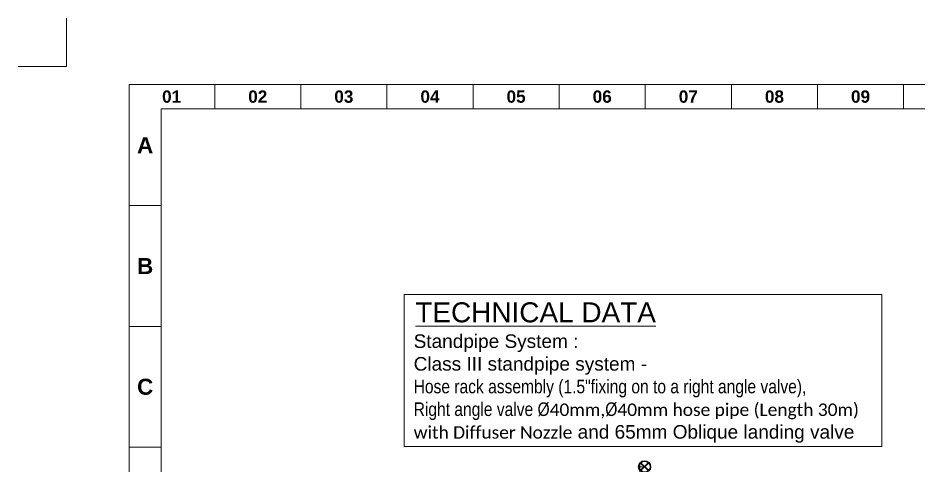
# Model space of a CAD drawing. Header units: inches. Extents: x -98933 to 1585249, y -3352739 to 192771.
# Drawn here: x 35295 to 36620, y 50549 to 51207 of the extents above; entities that cross this region are included whole.
import ezdxf

# ---------------------------------------------------------------- set-up
doc = ezdxf.new("R2010")
doc.units = ezdxf.units.IN
doc.header["$MEASUREMENT"] = 0
doc.header["$PDMODE"] = 35
doc.layers.get('0').update_dxf_attribs({"lineweight": 0})
doc.layers.get('Defpoints').update_dxf_attribs({"lineweight": 0})
for name, color, linetype, lineweight in [('FIRE TEX', 7, 'Continuous', 53), ('FITTINGS', 6, 'Continuous', 13), ('Inline', 7, 'Continuous', 0), ('Layer1', 134, 'Continuous', 0), ('Outline', 7, 'Continuous', 0), ('Scale', 7, 'Continuous', 0), ('Scale_Text', 7, 'Continuous', 0), ('Text', 7, 'Continuous', 0), ('Text1', 7, 'Continuous', 13), ('Titelblk', 7, 'Continuous', 25), ('TITLE', 7, 'Continuous', 20)]:
    doc.layers.add(name, color=color, linetype=linetype, lineweight=lineweight)
for name, color, linetype in [('FIREFIGHTING', 241, 'Continuous'), ('sprinkler', 100, 'Continuous'), ('T2', 254, 'Continuous')]:
    doc.layers.add(name, color=color, linetype=linetype)
doc.styles.add('AREAL', font='arial.ttf')
doc.styles.add('rafik', font='arial.ttf')
doc.styles.add('REG', font='times.ttf')
doc.styles.get("Standard").update_dxf_attribs({"font": 'arialbd.ttf', "height": 24})
doc.dimstyles.new('Dim-Pres', dxfattribs={"dimtxt": 5.5, "dimasz": 2, "dimexe": 1.5, "dimexo": 1.5, "dimgap": 1, "dimtad": 3, "dimdec": 0, "dimzin": 3, "dimdsep": 46, "dimlunit": 4, "dimtxsty": 'REG', "dimblk": 'point', "dimcen": 2, "dimclrd": 256, "dimclre": 256, "dimclrt": 7, "dimadec": 0, "dimazin": 0, "dimtfac": 0.75, "dimtdec": 0, "dimtmove": 1, "dimatfit": 3, "dimldrblk": 'point', "dimfxl": 0, "dimtolj": 1, "dimtzin": 0, "dimlwd": -1, "dimlwe": -1, "dimarcsym": 1})

# ---------------------------------------------------------------- blocks, each defined once
blk = doc.blocks.new('111')
at = {"layer": 'FITTINGS', "color": 7, "ltscale": 5}
blk.add_lwpolyline([(-53221.5, 39959.81), (-52766, 39959.81), (-52766, 39814.93), (-53221.5, 39814.93)], close=True, dxfattribs=at)
at = {"layer": 'Text', "color": 7, "insert": (-53212.53, 39921.85), "char_height": 12.96999, "width": 761.0086, "attachment_point": 1, "style": 'AREAL'}
blk.add_mtext('{\\C0;Standpipe System : \\PClass III standpipe system - \\P\\fArial Narrow|b0|i0|c0|p34;Hose rack assembly (1.5"fixing on to a right angle valve),\\fCalibri|b0|i0|c0|p34;\\H0.9167x;\\P\\fArial Narrow|b0|i0|c0|p34;\\H1.091x;Right angle \\H0.9998x;valve Ø\\fCalibri|b0|i0|c0|p34;\\H0.9167x;40mm,\\fArial Narrow|b0|i0|c0|p34;\\H1.091x;Ø\\fCalibri|b0|i0|c0|p34;\\H0.9167x;40mm hose pipe (Length 30m) \\Pwith Diffuser Nozzle\\fArial|b0|i0|c0|p34;\\H1.091x; and 65mm Oblique landing valve}', dxfattribs=at)
at = {"layer": 'Text1', "color": 7, "style": 'rafik'}
blk.add_text('%%UTECHNICAL DATA', height=19.0672, dxfattribs=at).set_placement((-53210.92, 39933.33))
blk = doc.blocks.new('hkhjhj')
at = {"layer": 'FIRE TEX'}
h = blk.add_hatch(color=1, dxfattribs=at)
h.paths.add_polyline_path([(-254795, 700848, 1), (-254755, 699094, 1)])
h.paths.add_polyline_path([(-254793, 700778, -1), (-254757, 699164, -1)], flags=16)
at = {"layer": 'sprinkler', "color": 1}
for radius in [877, 807]:
    blk.add_circle((-254775, 699971), radius, dxfattribs=at)
at = {"layer": 'T2', "color": 1, "linetype": 'Continuous', "lineweight": 40}
for p, q in [((-255359, 700527), (-254191, 699414)), ((-254196, 700533), (-255354, 699409))]:
    blk.add_line(p, q, dxfattribs=at)
blk = doc.blocks.new('dot')
at = {"color": 4}
for p, q in [((-1.5, 0), (1.5, 0)), ((0, 1.5), (0, -1.5))]:
    blk.add_line(p, q, dxfattribs=at)
at = {"color": 6, "const_width": 0.5}
blk.add_lwpolyline([(-0.25, 0, 1), (0.25, 0, 1)], format="xyb", close=True, dxfattribs=at)
blk = doc.blocks.new('point')
blk.add_blockref('dot', (0, 0))
blk = doc.blocks.new('*D528')
at = {"layer": 'Defpoints', "color": 0, "ltscale": 30, "transparency": 16777216}
for p in [(36216.2, 50547.7), (36209.2, 50306.2), (36216.2, 50306.2)]:
    blk.add_point(p, dxfattribs=at)
at = {"layer": 'Layer1', "ltscale": 30, "transparency": 16777216}
for p, q in [((36213.2, 50547.7), (36207.7, 50547.7)), ((36209.2, 50545.7), (36209.2, 50308.2)), ((36213.2, 50306.2), (36207.7, 50306.2))]:
    blk.add_line(p, q, dxfattribs=at)
at = {"layer": 'Layer1', "ltscale": 30, "transparency": 16777216, "xscale": 2, "yscale": 2, "zscale": 2}
for p, rotation in [((36209.2, 50547.7), 90), ((36209.2, 50306.2), 270)]:
    blk.add_blockref('point', p, dxfattribs=dict(at, rotation=rotation))
at = {"layer": 'Layer1', "color": 7, "ltscale": 30, "transparency": 16777216, "insert": (36205.7, 50427), "char_height": 5, "attachment_point": 5, "rotation": 90, "style": 'REG'}
blk.add_mtext('\\A1;20\'-2"', dxfattribs=at)
blk = doc.blocks.new('PAGE')
at = {"layer": 'Inline', "color": 252, "lineweight": 15}
blk.add_lwpolyline([(178051640.63, 22656441.11), (178051640.63, 22657235.79), (178050505.36, 22657235.79), (178050505.36, 22656441.11)], close=True, dxfattribs=at)
at = {"layer": 'Outline', "color": 252, "lineweight": 15}
blk.add_line((178051662.57, 22657252.66), (178050483.42, 22657252.66), dxfattribs=at)
blk.add_lwpolyline([(178050483.42, 22657252.66), (178050483.42, 22656424.24)], dxfattribs=at)
at = {"layer": 'Scale', "color": 252, "lineweight": 9}
for p, q in [((178050542.02, 22657235.79), (178050542.02, 22657252.66)), ((178050601.02, 22657235.79), (178050601.02, 22657252.66)), ((178050660.01, 22657235.79), (178050660.01, 22657252.66)), ((178050719.01, 22657235.79), (178050719.01, 22657252.66)), ((178050778.01, 22657235.79), (178050778.01, 22657252.66)), ((178050837.01, 22657235.79), (178050837.01, 22657252.66)), ((178050896, 22657235.79), (178050896, 22657252.66)), ((178050955, 22657235.79), (178050955, 22657252.66)), ((178051014, 22657235.79), (178051014, 22657252.66)), ((178050483.42, 22657169.57), (178050505.36, 22657169.57)), ((178050483.42, 22657086.79), (178050505.36, 22657086.79)), ((178050483.42, 22657004.01), (178050505.36, 22657004.01))]:
    blk.add_line(p, q, dxfattribs=at)
at = {"layer": 'Scale_Text', "color": 252, "lineweight": 13, "attachment_point": 5}
for s, insert, char_height, width in [('01', (178050512.52, 22657244.22), 8.435, 2.5102), ('02', (178050571.52, 22657244.22), 8.435, 2.5102), ('03', (178050630.51, 22657244.22), 8.435, 2.5102), ('04', (178050689.51, 22657244.22), 8.435, 2.5102), ('05', (178050748.51, 22657244.22), 8.435, 2.5102), ('06', (178050807.51, 22657244.22), 8.435, 2.5102), ('07', (178050866.5, 22657244.22), 8.435, 2.5102), ('08', (178050925.5, 22657244.22), 8.435, 2.5102), ('09', (178050984.5, 22657244.22), 8.435, 2.5102), ('A', (178050494.39, 22657210.97), 10.97, 8.3603), ('B', (178050494.39, 22657128.18), 10.97, 8.3603), ('C', (178050494.39, 22657045.4), 10.97, 8.3603)]:
    blk.add_mtext(s, dxfattribs=dict(at, insert=insert, char_height=char_height, width=width))
blk = doc.blocks.new('Title')
at = {"layer": 'Defpoints', "color": 1, "ltscale": 10}
blk.add_lwpolyline([(-102338.3, -85271), (-102338.3, -85371), (-102438.3, -85371)], dxfattribs=at)
at = {"layer": 'Titelblk', "color": 3, "linetype": 'Continuous', "lineweight": 0, "xscale": 3.014611567961765, "yscale": 3.014611567959946, "zscale": 3.014611567966516}
blk.add_blockref('PAGE', (-536855255.8, -68388224), dxfattribs=at)

msp = doc.modelspace()

# ---------------------------------------------------------------- block references
at = {"layer": 'FIREFIGHTING', "color": 201, "xscale": 1.541805160435615, "yscale": 1.541805160437434, "zscale": 1.541805160450333}
msp.add_blockref('111', (117920.03, -10809.38), dxfattribs=at)
at = {"layer": 'T2', "color": 7, "linetype": 'Continuous', "lineweight": 5, "xscale": 0.0100800000000163, "yscale": 0.0100800000000163, "zscale": 0.0100800000000163}
msp.add_blockref('hkhjhj', (38784.35, 43492.04), dxfattribs=at)
at = {"layer": 'TITLE', "xscale": 0.7117836411125609, "yscale": 0.7117836411125609, "zscale": 0.7117836352222188}
msp.add_blockref('Title', (108209, 111901.94), dxfattribs=at)

# ---------------------------------------------------------------- dimensions: what is measured, and where the dimension line sits
at = {"layer": 'Layer1', "color": 1, "ltscale": 30}
dim = msp.add_linear_dim(base=(36209.2, 50306.21), p1=(36216.22, 50547.74), p2=(36216.22, 50306.21), angle=90, dimstyle='Dim-Pres', override={"dimtxt": 5, "dimfxl": 4, "dimfxlon": 1}, dxfattribs=at)
dim.commit()
dim.dimension.update_dxf_attribs({"geometry": '*D528', "text_midpoint": (36205.66, 50426.97)})

doc.saveas('drawing.dxf')
